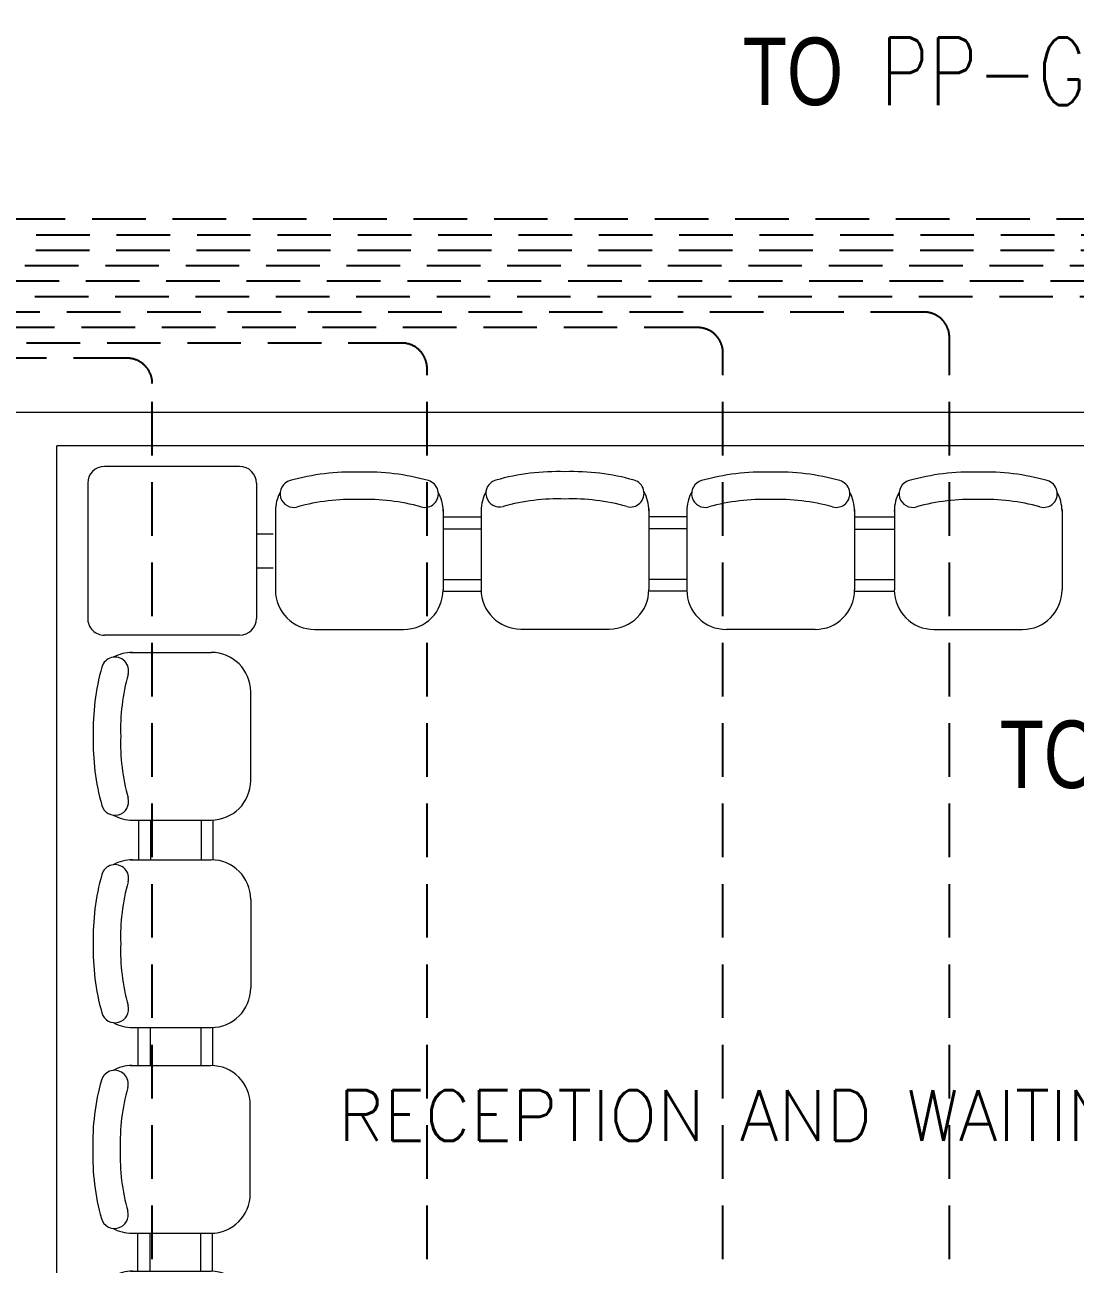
# Model space of a CAD drawing. Header units: inches. Extents: x -12418 to 57169, y -29325 to 19878.
# Drawn here: x 23855 to 26966, y -5272 to -1600 of the extents above; entities that cross this region are included whole.
import ezdxf
from ezdxf import colors
from ezdxf.entities.mleader import LeaderData, LeaderLine
from ezdxf.enums import TextEntityAlignment as Align
from ezdxf.math import Vec2, Vec3

# ---------------------------------------------------------------- set-up
doc = ezdxf.new("R2010")
doc.units = ezdxf.units.IN
doc.header["$LTSCALE"] = 25
doc.header["$MEASUREMENT"] = 0
doc.linetypes.add('DASHDOT', pattern=[25.4, 12.7, -6.35, 0, -6.35])
doc.linetypes.add('HIDDEN', pattern=[9.525, 6.35, -3.175])
doc.layers.get('0').update_dxf_attribs({"color": 8})
for name, color, linetype, lineweight in [('00-Ground Floor$0$72_EGR_BASE_TEXT', 252, 'Continuous', 5), ('00-Ground Floor$0$LOADING', 253, 'Continuous', 5), ('00-Ground Floor$0$Walls', 251, 'Continuous', 5), ('E-LITE-CIRC @ 100', 6, 'Continuous', 25), ('E-LITE-CLNG-CNDT', 6, 'DASHDOT', 35), ('E-POWR-FLOR-CNDT', 6, 'HIDDEN', 25)]:
    doc.layers.add(name, color=color, linetype=linetype, lineweight=lineweight)
doc.styles.add('00-Ground Floor$0$SIMPLEX', font='SIMPLEX.shx', dxfattribs={"height": 150})
doc.styles.add('00-Ground Floor$0$Standard', font='arial.ttf')
doc.styles.add('DC_Simplex', font='SIMPLEX.shx', dxfattribs={"width": 0.7})

# ---------------------------------------------------------------- blocks, each defined once
blk = doc.blocks.new('00-Ground Floor$0$3 seats beam chair')
at = {"layer": '00-Ground Floor$0$LOADING', "ltscale": 20}
for p, q in [((-740534, -1008988.2), (-740317.9, -1008988.2)), ((-740534, -1008988.2), (-740295.5, -1008988.2)), ((-740178.3, -1009367.9), (-740178.3, -1009105.4)), ((-740534, -1009485), (-740295.5, -1009485)), ((-740511, -1009485), (-740511, -1009602.9)), ((-740474.9, -1009485), (-740474.9, -1009602.9)), ((-740325, -1009485), (-740325, -1009602.9)), ((-740290.3, -1009484.9), (-740290.3, -1009602.9)), ((-740534, -1009602.8), (-740295.5, -1009602.8)), ((-740178.3, -1009720), (-740178.3, -1009982.5)), ((-740534, -1010099.7), (-740295.5, -1010099.7)), ((-740534, -1010099.7), (-740317.9, -1010099.7)), ((-740512.3, -1010099.6), (-740512.3, -1010212.3)), ((-740476.2, -1010099.6), (-740476.2, -1010212.3)), ((-740326.3, -1010099.6), (-740326.3, -1010212.3)), ((-740291.5, -1010099.6), (-740291.5, -1010212.4)), ((-740535.3, -1010212.3), (-740319.1, -1010212.3)), ((-740535.3, -1010212.3), (-740296.7, -1010212.3)), ((-740179.5, -1010592), (-740179.5, -1010329.5)), ((-740535.3, -1010709.2), (-740296.7, -1010709.2)), ((-740512.3, -1010821.9), (-740512.3, -1010709.2)), ((-740476.2, -1010821.9), (-740476.2, -1010709.2)), ((-740326.3, -1010821.9), (-740326.3, -1010709.2)), ((-740291.5, -1010821.9), (-740291.5, -1010709.1)), ((-740534, -1010821.8), (-740295.5, -1010821.8)), ((-740534, -1010821.8), (-740317.9, -1010821.8)), ((-740178.3, -1011201.5), (-740178.3, -1010939)), ((-740534, -1011318.7), (-740295.5, -1011318.7))]:
    blk.add_line(p, q, dxfattribs=at)
for centre, radius, start, end in [((-740580.4, -1009042.7), 40.5, 344.361, 164.361), ((-740528.8, -1009105.4), 117.2, 90, 118.9699), ((-740295.5, -1009105.4), 117.2, 0, 90), ((-739957.4, -1009217.1), 687.4, 164.361, 181.6247), ((-739957.4, -1009217.1), 606.4, 164.361, 181.8419), ((-739957.4, -1009256.1), 687.4, 178.3753, 195.639), ((-739957.4, -1009256.1), 606.4, 178.1581, 195.639), ((-740295.5, -1009367.9), 117.2, 270, 0), ((-740580.4, -1009430.5), 40.5, 195.639, 15.639), ((-740528.8, -1009367.9), 117.2, 241.0301, 270), ((-740580.4, -1009657.4), 40.5, 344.361, 164.361), ((-740528.8, -1009720), 117.2, 90, 118.9699), ((-740295.5, -1009720), 117.2, 0, 90), ((-739957.4, -1009831.8), 687.4, 164.361, 181.6247), ((-739957.4, -1009831.8), 606.4, 164.361, 181.8419), ((-739957.4, -1009870.8), 687.4, 178.3753, 195.639), ((-739957.4, -1009870.8), 606.4, 178.1581, 195.639), ((-740295.5, -1009982.5), 117.2, 270, 0), ((-740580.4, -1010045.1), 40.5, 195.639, 15.639), ((-740528.8, -1009982.5), 117.2, 241.0301, 270), ((-740530.1, -1010329.5), 117.2, 90, 118.9699), ((-740296.7, -1010329.5), 117.2, 0, 90), ((-739958.7, -1010441.3), 687.4, 164.361, 181.6247), ((-740581.6, -1010266.9), 40.5, 344.361, 164.361), ((-739958.7, -1010441.3), 606.4, 164.361, 181.8419), ((-739958.7, -1010480.3), 687.4, 178.3753, 195.639), ((-739958.7, -1010480.3), 606.4, 178.1581, 195.639), ((-740296.7, -1010592), 117.2, 270, 0), ((-740581.6, -1010654.6), 40.5, 195.639, 15.639), ((-740530.1, -1010592), 117.2, 241.0301, 270), ((-740580.4, -1010876.4), 40.5, 344.361, 164.361), ((-740528.8, -1010939), 117.2, 90, 118.9699), ((-740295.5, -1010939), 117.2, 0, 90), ((-739957.4, -1011050.8), 687.4, 164.361, 181.6247), ((-739957.4, -1011050.8), 606.4, 164.361, 181.8419), ((-739957.4, -1011089.8), 687.4, 178.3753, 195.639), ((-739957.4, -1011089.8), 606.4, 178.1581, 195.639), ((-740295.5, -1011201.5), 117.2, 270, 0), ((-740580.4, -1011264.1), 40.5, 195.639, 15.639), ((-740528.8, -1011201.5), 117.2, 241.0301, 270)]:
    blk.add_arc(centre, radius, start, end, dxfattribs=at)
at = {"layer": '00-Ground Floor$0$LOADING', "ltscale": 10, "style": '00-Ground Floor$0$Standard'}
blk.add_attdef('NMF0003', text='', height=50, dxfattribs=at).set_placement((-740377, -1009031.1), align=Align.TOP_CENTER)
blk = doc.blocks.new('00-Ground Floor$0$GF21009T-P')
for p, q in [((0.4002, 0.5), (0, 0.5)), ((-0.0499, 0.4501), (-0.0499, 0.0499)), ((0.4501, 0.4501), (0.4501, 0.0499)), ((0.4501, 0.3), (0.5001, 0.3)), ((0.4501, 0.2), (0.5001, 0.2)), ((0.4002, 0), (0, 0))]:
    blk.add_line(p, q)
for centre, start, end in [((0, 0.4501), 90, 180), ((0.4002, 0.4501), 0, 90), ((0, 0.0499), 180, 270), ((0.4002, 0.0499), 270, 0)]:
    blk.add_arc(centre, 0.0499, start, end)
blk = doc.blocks.new('00-Ground Floor')
at = {"layer": '00-Ground Floor$0$Walls'}
for p, q in [((23749.5, -2747.4, 0), (29549.5, -2747.4, 0)), ((23949.5, -6347.4, 0), (23949.5, -2847.4, 0)), ((29549.5, -2847.4, 0), (23949.5, -2847.4, 0))]:
    blk.add_line(p, q, dxfattribs=at)
at = {"layer": '00-Ground Floor$0$LOADING', "extrusion": (-1.27212e-09, 3.51192e-12, 1), "xscale": 1000, "yscale": 1000, "zscale": 1000, "rotation": 359.9999954191753}
blk.add_blockref('00-Ground Floor$0$GF21009T-P', (24090.7, -3408.3, 0), dxfattribs=at)
at = {"layer": '00-Ground Floor$0$LOADING', "rotation": 270}
blk.add_blockref('00-Ground Floor$0$3 seats beam chair', (1035915.6, -743569.6, 0), dxfattribs=at)
at = {"layer": '00-Ground Floor$0$LOADING'}
blk.add_blockref('00-Ground Floor$0$3 seats beam chair', (764702.1, 1005529, 0), dxfattribs=at)
at = {"layer": '00-Ground Floor$0$72_EGR_BASE_TEXT', "insert": (27077.8, -4756.6), "char_height": 150, "attachment_point": 2, "style": '00-Ground Floor$0$SIMPLEX'}
blk.add_mtext('RECEPTION AND WAITING AREA / CARDIOLOGY', dxfattribs=at)
blk = doc.blocks.new('ARR0W')
at = {"color": 45}
blk.add_ellipse((0, 0), major_axis=(0.4, 0), ratio=0.4, dxfattribs=at)
at = {"color": 45, "ltscale": 0.5}
blk.add_solid([(-1.4, 0.167), (-0.4, 0), (-1.4, -0.167)], dxfattribs=at)

msp = doc.modelspace()

# ---------------------------------------------------------------- linework, layer by layer
at = {"layer": 'E-POWR-FLOR-CNDT', "elevation": 0}
for points in [[(32622.1, -2847.4), (32622.1, -2250.9, 0.414214), (32547.1, -2175.9), (21270.1, -2175.9, 0.161067), (21225.4, -2190.7), (19999.5, -3700.8)], [(19999.5, -3700.8), (21225.8, -2235.5, -0.15488), (21269.1, -2221.8), (29842.2, -2221.8, -0.414214), (29917.2, -2296.8), (29917.2, -6868.7, 0.414214), (29992.2, -6943.7), (32637.2, -6943.7), (32760.9, -7067.4)], [(31449.5, -12492.9), (29878.8, -12492.9, -0.414214), (29803.8, -12417.9), (29803.8, -2388.5, 0.414214), (29728.8, -2313.5), (21267, -2313.5, 0.141886), (21226.9, -2325.1), (19999.5, -3700.8)], [(29449.5, -7819.3), (29671, -7819.3, 0.414214), (29746, -7744.3), (29746, -2434.3, 0.414214), (29671, -2359.3), (21265.9, -2359.3, 0.135075), (21227.5, -2369.9), (19999.5, -3700.8)], [(19999.5, -3700.8), (21228.2, -2414.7, -0.128052), (21264.8, -2405.2), (29321.1, -2405.2, -0.414214), (29396.1, -2480.2), (29396.1, -2847.4)], [(26593.9, -6447.4), (26593.9, -2526, 0.414214), (26518.9, -2451), (21263.7, -2451, 0.120819), (21229, -2459.5), (19999.5, -3700.8)], [(25923, -6447.4), (25923, -2571.9, 0.414214), (25848, -2496.9), (21262.5, -2496.9, 0.113377), (21229.8, -2504.4), (19999.5, -3700.8)], [(25046.3, -6447.4), (25046.3, -2617.7, 0.414214), (24971.3, -2542.7), (21261.3, -2542.7, 0.10573), (21230.6, -2549.3), (19999.5, -3700.8)], [(24232.3, -6447.4), (24232.3, -2662.6, 0.414214), (24157.3, -2587.6), (21262.2, -2587.6, 0.10573), (21231.5, -2594.2), (19999.5, -3700.8)]]:
    msp.add_lwpolyline(points, format="xyb", dxfattribs=at)
at = {"layer": 'E-POWR-FLOR-CNDT'}
msp.add_lwpolyline([(19999.5, -3700.8), (21226.3, -2280.3, -0.148488), (21268, -2267.6), (29784.4, -2267.6, -0.414214), (29859.4, -2342.6), (29859.4, -7861.3, 0.414214), (29934.4, -7936.3), (36047.9, -7936.3, -0.414214), (36122.9, -8011.3), (36122.9, -9137.3)], format="xyb", dxfattribs=at)

# ---------------------------------------------------------------- block references
at = {"layer": 'E-LITE-CLNG-CNDT'}
msp.add_blockref('00-Ground Floor', (0, 0), dxfattribs=at)

# ---------------------------------------------------------------- leaders
at = {"layer": 'E-LITE-CIRC @ 100'}
ml = msp.add_multileader_mtext('Standard', dxfattribs=at)
ml.set_content('{\\Fdc_el_romans|c0;\\W0.8;TO\\Fromans|c0; \\Fsimplex|c0;PP-G\\Fdc_el_romans|c0;F\\Fsimplex|c0;/M34}', color=256, style='DC_Simplex')
ml.set_leader_properties()
ml.set_arrow_properties(name='ARR0W')
ml.build(insert=Vec2(0, 0))
ml.multileader.update_dxf_attribs({"dogleg_length": 200, "arrow_head_size": 140, "scale": 100})
ctx = ml.context
ctx.base_point, ctx.scale, ctx.char_height, ctx.arrow_head_size, ctx.landing_gap_size, ctx.plane_origin, ctx.plane_x_axis, ctx.plane_y_axis = Vec3(25682.1, -1771.2, 0), 100, 200, 140, 140, Vec3(36114.8, -8417.2, 0), Vec3(1, 0.000001, 0), Vec3(-0.000001, 1, 0)
ctx.text_align_type = 2
notes = []
notes.append((ctx, [(1, (1, 1, 0), (27968, -1771.2, 0), (-1, -0.000001, 0), 108.8, [(0, [(28273.9, -2852.9, 0)], 0, [])])]))
ctx.mtext.insert, ctx.mtext.text_direction, ctx.mtext.rotation, ctx.mtext.alignment, ctx.mtext.flow_direction = Vec3(27719.3, -1637.8, 0), Vec3(1, 0.000001, 0), 0.000001, 3, 5
ml = msp.add_multileader_mtext('Standard', dxfattribs=at)
ml.set_content('{\\Fdc_el_romans|c0;\\W0.8;TO\\Fromans|c0; \\Fsimplex|c0;UPP-GF/S11}', color=256, style='DC_Simplex')
ml.set_leader_properties()
ml.set_arrow_properties(name='ARR0W')
ml.build(insert=Vec2(0, 0))
ml.multileader.update_dxf_attribs({"dogleg_length": 200, "arrow_head_size": 140, "scale": 100})
ctx = ml.context
ctx.base_point, ctx.scale, ctx.char_height, ctx.arrow_head_size, ctx.landing_gap_size, ctx.plane_origin, ctx.plane_x_axis, ctx.plane_y_axis = Vec3(26528.9, -3794.6, 0), 100, 200, 140, 140, Vec3(40056, -9851.1, 0), Vec3(1, 0.000001, 0), Vec3(-0.000001, 1, 0)
ctx.text_align_type = 2
notes.append((ctx, [(1, (1, 1, 0), (28845.3, -3794.6, 0), (-1, -0.000001, 0), 108.8, [(0, [(29338.8, -2407.3, 0)], 0, [])])]))
ctx.mtext.insert, ctx.mtext.text_direction, ctx.mtext.rotation, ctx.mtext.alignment, ctx.mtext.flow_direction = Vec3(28596.5, -3661.3, 0), Vec3(1, 0.000001, 0), 0.000001, 3, 5
for ctx, leaders in notes:
    for number, flags, end, landing, length, lines in leaders:
        leader = LeaderData()
        leader.index, (leader.has_last_leader_line, leader.has_dogleg_vector, leader.attachment_direction) = number, flags
        leader.last_leader_point, leader.dogleg_vector, leader.dogleg_length = Vec3(end), Vec3(landing), length
        for number, points, colour, breaks in lines:
            line = LeaderLine()
            line.index, line.vertices, line.color, line.breaks = number, Vec3.list(points), colors.encode_raw_color(colour), breaks
            leader.lines.append(line)
        ctx.leaders.append(leader)

doc.saveas('drawing.dxf')
